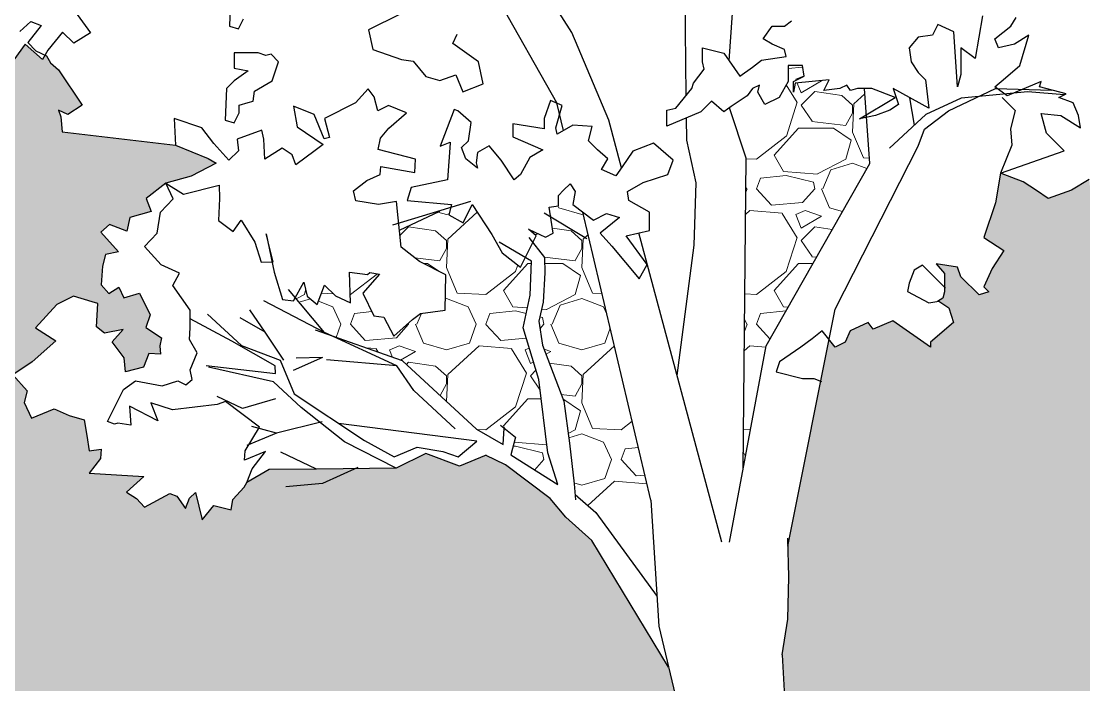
# Model space of a CAD drawing. Header units: millimetres. Extents: x -4829 to 17751, y -2575 to 15731.
# Drawn here: x 7562.3 to 7961.1, y 14983 to 15232.1 of the extents above; entities that cross this region are included whole.
import ezdxf

# ---------------------------------------------------------------- set-up
doc = ezdxf.new("R2010")
doc.units = ezdxf.units.MM
for name, color, linetype, lineweight in [('Alberi_tronco', 7, 'Continuous', 25), ('Albero_foglie', 7, 'Continuous', 25), ('retini', 253, 'Continuous', 13)]:
    doc.layers.add(name, color=color, linetype=linetype, lineweight=lineweight)
doc.layers.add('VERDE_alberi', color=104, linetype='Continuous', plot=False)

msp = doc.modelspace()

# ---------------------------------------------------------------- hatches: boundary and pattern name
at = {"layer": 'retini'}
h = msp.add_hatch(dxfattribs=at)
h.set_pattern_fill('GRAVEL', color=256, scale=2, angle=90)
h.paths.add_polyline_path([(7805.27, 14989.61), (7776.5, 15037.16), (7766.7, 15045.94), (7760.77, 15052.95), (7744.01, 15065.57), (7736.6, 15069.16), (7726.8, 15065.12), (7714.16, 15069.84), (7703.08, 15064.32), (7673.2, 15063.9), (7655.33, 15063.85), (7646.94, 15058.88), (7645.96, 15057.18), (7641.73, 15052.58), (7641.07, 15048.66), (7634.56, 15050.36), (7630.28, 15044.89), (7627.79, 15055.16), (7625.47, 15053.1), (7623.93, 15049.23), (7620.67, 15053.82), (7618.09, 15054.86), (7608.54, 15049.69), (7605.53, 15052.96), (7601.83, 15055.37), (7608.32, 15061.15), (7587.85, 15062.48), (7592.13, 15067.95), (7592.33, 15071.46), (7587.89, 15070.84), (7586.91, 15076.63), (7585.92, 15082.41), (7580.29, 15084.06), (7574.71, 15086.59), (7566.15, 15083.13), (7563.41, 15089.02), (7564.54, 15093.35), (7559.16, 15099.39), (7566.49, 15104.25), (7575.31, 15112.09), (7567.66, 15116.95), (7575.66, 15125.72), (7582, 15128.87), (7588.92, 15126.71), (7591.09, 15126.14), (7590.59, 15117.36), (7593.53, 15114.99), (7600.65, 15116.33), (7596.42, 15111.73), (7600.92, 15105.74), (7601.49, 15100.43), (7608.2, 15102.23), (7610.26, 15107.4), (7614.65, 15107.14), (7614.39, 15110.24), (7615.01, 15113.28), (7609.07, 15117.15), (7610.66, 15121.9), (7606.73, 15130.06), (7600.9, 15128.2), (7598.93, 15132.28), (7595.27, 15129.86), (7592.38, 15133.11), (7592.78, 15140.13), (7593.92, 15144.47), (7598.82, 15145.5), (7592.2, 15152.93), (7595.45, 15155.82), (7601.91, 15153.24), (7603.09, 15158.46), (7611.14, 15160.63), (7609.23, 15165.58), (7616.6, 15171.31), (7626.12, 15173.94), (7635.5, 15178.8), (7632.53, 15180.58), (7620.19, 15185.56), (7577.66, 15190.57), (7577.23, 15196.17), (7576.36, 15198.76), (7579.82, 15197.04), (7585.25, 15200.58), (7576.35, 15213.86), (7573.33, 15216.45), (7571.86, 15219.13), (7571.27, 15219.39), (7570.3, 15217.68), (7563.82, 15223.48), (7557.94, 15215.35), (7555.19, 15216.21), (7553.4, 15219.19), (7558.72, 15222.66), (7553.84, 15230.69), (7542.83, 15234.13), (7546.82, 15235.76), (7554.19, 15236.62), (7543.17, 15246.27), (7552.41, 15249.73), (7561.85, 15251.91), (7563.95, 15247.02), (7569.33, 15252.14), (7567.91, 15254.85), (7572.53, 15256.58), (7573.07, 15257.32), (7573.52, 15262.62), (7571.55, 15270.79), (7573.69, 15273.75), (7576.79, 15278.82), (7574, 15281.96), (7566.55, 15285.66), (7562.83, 15284.4), (7565.06, 15276.6), (7566.25, 15271.24), (7555.27, 15268.48), (7552, 15272.52), (7550.28, 15277.14), (7544.96, 15273.67), (7540.24, 15272.58), (7535.76, 15278.06), (7530.96, 15271.4), (7524.35, 15273.92), (7529.3, 15277.67), (7526.46, 15283.09), (7519.55, 15287.52), (7539.19, 15295.63), (7536.61, 15301.53), (7534.21, 15297.08), (7530.78, 15295.37), (7524.96, 15297.76), (7522.91, 15297.42), (7522.57, 15294.34), (7518.8, 15291.6), (7518.46, 15295.37), (7516.74, 15296.4), (7514.69, 15292.97), (7512.63, 15295.71), (7514.69, 15301.19), (7518.46, 15305.63), (7519.48, 15308.03), (7515.72, 15309.4), (7512.03, 15313.47), (7512.25, 15298.1), (7508.96, 15296.38), (7507.05, 15299.4), (7504.32, 15307.51), (7502.65, 15311.98), (7498.58, 15301.83), (7496.73, 15301.53), (7494.65, 15287.89), (7488.7, 15283.6), (7485.92, 15290.51), (7489.03, 15294.82), (7488.97, 15298.13), (7482.74, 15294.04), (7479.23, 15293.71), (7480.98, 15303.49), (7489.85, 15311.81), (7487.75, 15314.56), (7492.56, 15327.45), (7493.74, 15331.92), (7485.2, 15327.45), (7472.61, 15330.4), (7471.06, 15335.61), (7487.44, 15335.65), (7490, 15337.49), (7489.71, 15342.48), (7384.17, 15342.48), (6319.27, 15342.48), (6319.27, 14742.48), (7811.33, 14742.48), (7813.69, 14882.56), (7814.11, 14941.74), (7814.1, 14952.13)])
h.paths.add_polyline_path([(8319.27, 15342.48), (8130.65, 15342.48), (8130.93, 15341.47), (8137.26, 15340.2), (8140.35, 15334.32), (8139.46, 15326.6), (8134.47, 15331.22), (8132.12, 15326.1), (8129.02, 15323.76), (8127.25, 15324.77), (8124.18, 15326.68), (8102.85, 15325.1), (8100.41, 15318.95), (8108.77, 15321.23), (8112.75, 15323.06), (8114.77, 15310.16), (8117.56, 15310.92), (8124.77, 15309.15), (8135.79, 15309.91), (8134.64, 15305.86), (8132.43, 15303.02), (8129.2, 15298.4), (8121.16, 15297.71), (8118.19, 15297.64), (8114.39, 15295.11), (8109.38, 15291.51), (8102.68, 15294.16), (8097.61, 15293.53), (8094.58, 15296.44), (8070.7, 15283.8), (8068.22, 15281.33), (8074.41, 15273.91), (8073.17, 15269.59), (8085.54, 15271.44), (8087.4, 15270.21), (8085.54, 15265.26), (8083.07, 15265.26), (8082.45, 15261.55), (8089.26, 15255.99), (8091.73, 15255.99), (8097.3, 15254.76), (8091.11, 15249.81), (8104.1, 15244.87), (8107.81, 15243.02), (8094.82, 15234.36), (8090.49, 15236.22), (8089.26, 15238.07), (8081.21, 15234.98), (8081.83, 15231.27), (8091.11, 15228.18), (8085.54, 15212.12), (8081.83, 15217.68), (8078.12, 15217.06), (8083.69, 15206.56), (8080.6, 15199.76), (8070.7, 15199.14), (8065.13, 15194.2), (8062.66, 15188.63), (8057.09, 15182.46), (8053.38, 15183.07), (8045.53, 15179.24), (8038.25, 15185.54), (8025.63, 15183.12), (8020.29, 15178.27), (8008.15, 15186.03), (7997.26, 15182.06), (7990.57, 15180.72), (7995.25, 15176.04), (7992.58, 15173.37), (7985.89, 15176.04), (7985.89, 15171.36), (7977.86, 15174.04), (7975.86, 15170.03), (7973.18, 15166.69), (7967.16, 15172.7), (7970.51, 15164.68), (7968.5, 15161.34), (7963.82, 15165.35), (7963.15, 15172.7), (7956.46, 15168.69), (7947.77, 15165.57), (7943.33, 15168.53), (7938.28, 15171.8), (7929.81, 15175.05), (7927.96, 15163.92), (7923.63, 15150.95), (7931.05, 15146), (7926.72, 15139.21), (7923.63, 15132.41), (7925.48, 15130.55), (7921.77, 15129.32), (7914.97, 15136.12), (7913.73, 15139.82), (7905.69, 15141.06), (7908.78, 15137.35), (7908.78, 15130.55), (7908.16, 15128.08), (7906.51, 15127.09), (7910.38, 15124.52), (7912.23, 15118.97), (7903.6, 15111.58), (7903.6, 15109.73), (7889.42, 15119.59), (7882.02, 15116.51), (7880.17, 15118.97), (7873.39, 15115.89), (7871.54, 15111.58), (7867.84, 15109.73), (7865.53, 15112.61), (7850.06, 15035.09), (7850.44, 15023.58), (7849.96, 15007.63), (7847.92, 14994.26), (7849.32, 14968.88), (7850.14, 14897.1), (7851.67, 14742.48), (8319.27, 14742.48)])
h = msp.add_hatch(dxfattribs=at)
h.set_pattern_fill('GRAVEL', color=256, scale=2)
h.set_pattern_definition([(228.012788, (36.576, 1605.2015), (-406.4, -457.2), [6.83443, -676.60967]), (184.969741, (32.004, 1600.1215), (609.59999976, 50.8000029), [11.7281, -1161.08098]), (132.510447, (20.32, 1599.1055), (508.0000002, -558.7999998), [8.26963, -818.69446]), (267.273689, (0.508, 1586.4055), (50.8000001, 1016), [10.68009, -1057.32875]), (292.833654, (0, 1575.7375), (-254.00000002, 609.6), [10.47267, -1036.79615]), (357.273689, (4.064, 1566.0855), (-1016, 50.8000001), [10.68009, -1057.32875]), (37.69424, (14.732, 1565.5775), (-660.39999997, -508.00000004), [14.12387, -1398.2623]), (72.255328, (25.908, 1574.2135), (355.6000001, 1117.59999997), [13.33439, -1320.10513]), (121.429566, (29.972, 1586.9135), (-406.40000006, 660.39999996), [10.71626, -1060.91091]), (175.236358, (24.384, 1596.0575), (558.8, -50.8000001), [12.23427, -599.47874]), (222.397438, (12.192, 1597.0735), (-609.59999998, -558.80000002), [15.82156, -1566.33545]), (138.814075, (50.8, 1585.8975), (-355.6, 304.8), [5.40009, -534.61132]), (171.469234, (46.736, 1589.4535), (660.4, -101.5999999), [10.27364, -1017.09278]), (225, (36.576, 1590.977), (-7e-15, -50.8), [7.18419, -64.65786]), (203.19859, (33.02, 1597.0735), (254, 101.6), [3.86883, -383.01245]), (291.80141, (29.464, 1595.549), (-50.8, 152.4), [5.47131, -268.09506]), (30.963757, (31.496, 1590.4695), (152.4, 101.6), [8.8864, -287.32596]), (161.56505, (39.116, 1595.041), (101.6, -50.8), [6.42574, -154.21796]), (16.38954, (0, 1595.5495), (508, 152.4), [9.00176, -891.17653]), (70.346176, (8.636, 1598.0895), (-203.2, -558.8), [7.55198, -747.64431]), (293.19859, (39.116, 1605.2015), (-101.6, 254), [7.7376, -379.14367]), (343.61046, (42.164, 1598.0895), (-508, 152.39999996), [9.00176, -891.17653]), (339.443955, (0, 1564.0535), (-254, 101.6), [8.6807, -425.35469]), (294.77514, (8.128, 1561.0055), (-254.0000003, 558.7999999), [7.27344, -720.07187]), (66.80141, (39.624, 1554.4015), (101.6, 254), [7.7376, -379.14367]), (17.354025, (42.672, 1561.5135), (-660.4, -203.20000004), [8.51565, -843.04752]), (69.443955, (14.732, 1554.4015), (-101.6, -254), [4.34035, -429.69504]), (101.30993, (36.576, 1554.401), (-50.8, 203.2), [2.5903, -256.4399]), (165.96376, (36.068, 1556.941), (152.4, -50.8), [10.47267, -198.98109]), (186.009006, (25.908, 1559.4815), (508, 50.80000003), [9.70534, -960.8273]), (303.69007, (31.496, 1585.897), (-50.8, 101.6), [7.32648, -175.83553]), (353.157227, (35.56, 1579.8015), (863.6, -101.59999995), [12.79114, -1266.32018]), (60.945396, (48.26, 1578.2775), (-203.2, -355.6), [5.23016, -517.78785]), (90, (50.8, 1582.85), (-50.8, 50.8), [3.048, -47.752]), (120.256437, (24.892, 1561.0055), (203.2, -355.6), [7.05734, -698.67882]), (48.012787, (21.336, 1567.1015), (406.4, 457.2), [13.66886, -669.77524]), (0, (30.48, 1577.26), (50.8, 50.8), [13.208, -37.592]), (325.304846, (43.688, 1577.2615), (508.0000002, -355.5999997), [8.03219, -795.18633]), (254.054604, (50.292, 1572.6895), (-50.8, -203.2), [7.39658, -362.433]), (207.645975, (48.26, 1565.5775), (-965.20000004, -507.99999993), [12.0429, -1192.24929]), (175.426079, (37.592, 1559.9895), (-660.4, 50.8), [12.74059, -1261.31693])])
h.paths.add_polyline_path([(7756.53, 15097.64), (7750.69, 15117.04), (7753.27, 15129.31), (7753.87, 15141.99), (7751.5, 15143.38), (7749.72, 15139.83), (7742.87, 15145.2), (7738.96, 15152.05), (7731.62, 15163.29), (7728.19, 15156.45), (7722.81, 15159.38), (7723.5, 15162.13), (7719.96, 15161.06), (7704.24, 15153.6), (7704.9, 15147.26), (7711.78, 15141.93), (7721.62, 15136.83), (7721.38, 15123.67), (7712.12, 15122.37), (7709.16, 15120.11), (7702.15, 15113.83), (7698.36, 15120.94), (7694.68, 15121.54), (7690.53, 15130.07), (7696.82, 15137.19), (7693.14, 15137.78), (7692.31, 15137.07), (7685.55, 15137.9), (7685.9, 15126.4), (7680.21, 15129.01), (7676.17, 15133.04), (7673.44, 15125.8), (7669.65, 15128.89), (7668.34, 15134.1), (7665.18, 15128.29), (7676.14, 15115.23), (7678.85, 15113.98), (7705.44, 15104.6), (7733.19, 15078.99), (7743.13, 15073.19), (7743.59, 15079.29), (7747.83, 15075.92), (7746.03, 15069.27), (7763.67, 15058.13), (7759.98, 15070.06)])
h.paths.add_polyline_path([(7880.84, 15178.74), (7879.59, 15196.02), (7876.87, 15195.42), (7879.52, 15197.01), (7878.82, 15206.78), (7876.2, 15206.78), (7873.53, 15206.11), (7872.19, 15208.12), (7869.51, 15206.78), (7863.49, 15206.11), (7865.5, 15210.12), (7852.79, 15208.78), (7852.12, 15205.44), (7852.12, 15209.45), (7856.14, 15211.46), (7855.47, 15215.47), (7850.12, 15215.47), (7850.12, 15209.45), (7846.77, 15203.44), (7841.42, 15200.77), (7838.75, 15205.44), (7839.42, 15208.12), (7836.74, 15206.78), (7834.73, 15204.11), (7828.71, 15200.1), (7828.09, 15199.63), (7834.41, 15180.69), (7833.24, 15063.96), (7841.86, 15110.24)])
h.paths.add_polyline_path([(7773.09, 15160.44), (7769.29, 15163.29), (7770.27, 15168.18), (7768.31, 15171.11), (7765.86, 15168.67), (7763.91, 15166.71), (7763.91, 15162.8), (7760.48, 15162.31), (7761.95, 15152.54), (7759.02, 15151.07), (7752.65, 15154), (7755.59, 15151.56), (7754.32, 15149.02), (7758.72, 15143.45), (7758.83, 15137.58), (7758.17, 15126.57), (7756.59, 15119.52), (7758.01, 15110.55), (7765.97, 15089.46), (7768.03, 15073.74), (7769.79, 15058.49), (7770.18, 15054.53), (7778, 15047.69), (7781.79, 15042.48), (7799.26, 15042.48), (7798.63, 15052.34)])

# ---------------------------------------------------------------- linework, layer by layer
at = {"layer": 'Alberi_tronco'}
for p, q in [((7811.88, 15204.19), (7810.25, 15337.55)), ((7768.92, 15227.8), (7738.86, 15275.61)), ((7763.39, 15201.47), (7729.95, 15260.45)), ((7828.06, 15217.23), (7829.29, 15235.05)), ((7782.83, 15194.94), (7768.92, 15227.8)), ((7880.84, 15178.74), (7878.82, 15206.78)), ((7910.36, 15198.47), (7928, 15206.81)), ((7940.07, 15205.62), (7915.06, 15203.2)), ((7928, 15206.81), (7949.03, 15206.22)), ((7953.73, 15204.42), (7940.07, 15205.62)), ((7834.41, 15180.69), (7828.09, 15199.63)), ((7897.52, 15193.12), (7895.78, 15203.37)), ((7915.06, 15203.2), (7901.77, 15197.03)), ((7812.08, 15187.45), (7811.98, 15195.84)), ((7901.77, 15197.03), (7888.11, 15184.48)), ((7901.32, 15191.55), (7910.36, 15198.47)), ((7787.61, 15177.09), (7782.83, 15194.94)), ((7898.87, 15185.15), (7901.32, 15191.55)), ((7815.57, 15171.39), (7812.08, 15187.45)), ((7867.81, 15124.01), (7898.87, 15185.15)), ((7833.24, 15063.96), (7834.41, 15180.69)), ((7841.86, 15110.24), (7880.84, 15178.74)), ((7814.89, 15148.03), (7815.57, 15171.39)), ((7758.63, 15160.11), (7774.54, 15150.57)), ((7798.63, 15052.34), (7773.09, 15160.44)), ((7825.25, 15036.54), (7794.16, 15152.63)), ((7753.87, 15141.99), (7741.73, 15149.09)), ((7752.85, 15150.88), (7758.72, 15143.45)), ((7808.48, 15099.16), (7814.89, 15148.03)), ((7753.27, 15129.31), (7753.87, 15141.99)), ((7758.72, 15143.45), (7758.83, 15137.58)), ((7758.83, 15137.58), (7758.17, 15126.57)), ((7676.14, 15115.23), (7662.58, 15131.39)), ((7750.69, 15117.04), (7753.27, 15129.31)), ((7676.14, 15115.23), (7653.4, 15127.09)), ((7758.17, 15126.57), (7756.59, 15119.52)), ((7850.06, 15035.09), (7867.81, 15124.01)), ((7641.37, 15112), (7625.76, 15120.39)), ((7632.2, 15122.18), (7645.01, 15110.4)), ((7653.9, 15115.41), (7644.54, 15120.75)), ((7653.9, 15115.41), (7648.07, 15123.7)), ((7705.44, 15104.6), (7672.79, 15116.12)), ((7756.53, 15097.64), (7750.69, 15117.04)), ((7756.59, 15119.52), (7758.01, 15110.55)), ((7657.62, 15102.77), (7641.37, 15112)), ((7660.93, 15104.87), (7653.9, 15115.41)), ((7703.3, 15102.7), (7676.14, 15115.23)), ((7645.01, 15110.4), (7659.55, 15104.87)), ((7758.01, 15110.55), (7765.97, 15089.46)), ((7828.13, 15036.54), (7841.86, 15110.24)), ((7659.55, 15104.87), (7664.74, 15092.21)), ((7703.3, 15102.7), (7676.91, 15104.94)), ((7733.19, 15078.99), (7705.44, 15104.6)), ((7631.77, 15102.89), (7657.8, 15099.87)), ((7657.01, 15096.73), (7632.56, 15102.28)), ((7709.63, 15093.52), (7703.3, 15102.7)), ((7667.38, 15087.11), (7657.01, 15096.73)), ((7759.98, 15070.06), (7756.53, 15097.64)), ((7664.74, 15092.21), (7691.21, 15074.67)), ((7725.19, 15079.09), (7709.63, 15093.52)), ((7765.97, 15089.46), (7768.03, 15073.74)), ((7683.67, 15074.18), (7667.38, 15087.11)), ((7658.11, 15077.51), (7648.93, 15079.94)), ((7675.29, 15081.75), (7658.11, 15077.51)), ((7733.31, 15074.49), (7681.34, 15081.05)), ((7742.17, 15080.41), (7747.83, 15075.92)), ((7658.11, 15077.51), (7647.03, 15072.79)), ((7733.19, 15078.99), (7743.13, 15073.19)), ((7743.13, 15073.19), (7743.59, 15079.29)), ((7747.83, 15075.92), (7746.03, 15069.27)), ((7703.08, 15064.32), (7683.67, 15074.18)), ((7691.21, 15074.67), (7702.33, 15068.61)), ((7702.33, 15068.61), (7710.93, 15072.17)), ((7710.93, 15072.17), (7720.51, 15070.57)), ((7726.28, 15068.54), (7733.31, 15074.49)), ((7768.03, 15073.74), (7769.79, 15058.49)), ((7673.2, 15063.9), (7659.79, 15070.32)), ((7714.16, 15069.84), (7703.08, 15064.32)), ((7726.8, 15065.12), (7714.16, 15069.84)), ((7720.51, 15070.57), (7726.28, 15068.54)), ((7736.75, 15069.23), (7726.8, 15065.12)), ((7744.01, 15065.57), (7736.51, 15069.21)), ((7746.03, 15069.27), (7763.67, 15058.13)), ((7763.67, 15058.13), (7759.98, 15070.06)), ((7703.08, 15064.32), (7673.2, 15063.9)), ((7688.6, 15064.62), (7675.37, 15058.53)), ((7760.77, 15052.95), (7744.01, 15065.57)), ((7673.2, 15063.9), (7655.33, 15063.85)), ((7675.37, 15058.53), (7661.61, 15057.27)), ((7769.79, 15058.49), (7770.39, 15052.38)), ((7766.7, 15045.94), (7760.77, 15052.95)), ((7770.24, 15054.47), (7778, 15047.69)), ((7798.63, 15052.34), (7801.66, 15004.95)), ((7776.5, 15037.16), (7766.7, 15045.94)), ((7778, 15047.69), (7800.95, 15016.11)), ((7805.27, 14989.61), (7776.5, 15037.16)), ((7850.44, 15023.58), (7849.96, 15038.07)), ((7849.96, 15007.63), (7850.44, 15023.58)), ((7801.66, 15004.95), (7814.1, 14952.13)), ((7847.92, 14994.26), (7849.96, 15007.63)), ((7847.92, 14994.26), (7849.32, 14968.88))]:
    msp.add_line(p, q, dxfattribs=at)
at = {"layer": 'Albero_foglie'}
for p, q in [((7640.96, 15242.11), (7640.48, 15230.18)), ((7582.38, 15235.96), (7588.27, 15227.77)), ((7561.76, 15228.27), (7565.98, 15231.99)), ((7565.98, 15231.99), (7569.78, 15230.52)), ((7643.82, 15229.22), (7645.73, 15233.04)), ((7704.48, 15234.74), (7692.6, 15228.8)), ((7848.78, 15230.17), (7851.45, 15232.17)), ((7923.02, 15234.17), (7920.34, 15218.14)), ((7933.72, 15230.17), (7935.73, 15233.51)), ((7569.78, 15230.52), (7564.87, 15224.13)), ((7577.78, 15228.03), (7572.34, 15221.27)), ((7582.05, 15223.82), (7577.78, 15228.03)), ((7588.27, 15227.77), (7582.05, 15223.82)), ((7640.48, 15230.18), (7643.82, 15229.22)), ((7692.6, 15228.8), (7694.34, 15221.49)), ((7840.75, 15225.49), (7844.1, 15230.17)), ((7844.1, 15230.17), (7848.78, 15230.17)), ((7906.3, 15230.83), (7904.29, 15226.82)), ((7912.32, 15228.16), (7906.3, 15230.83)), ((7913.66, 15207.45), (7912.32, 15228.16)), ((7927.7, 15225.49), (7933.72, 15230.17)), ((7563.82, 15223.48), (7557.94, 15215.35)), ((7570.3, 15217.68), (7563.82, 15223.48)), ((7564.87, 15224.13), (7567.8, 15220.94)), ((7724.33, 15223.69), (7725.87, 15227.27)), ((7733.89, 15216.83), (7724.33, 15223.69)), ((7844.1, 15223.48), (7840.75, 15225.49)), ((7848.78, 15221.48), (7844.1, 15223.48)), ((7898.94, 15226.16), (7895.6, 15222.15)), ((7904.29, 15226.82), (7898.94, 15226.16)), ((7929.04, 15222.15), (7927.7, 15225.49)), ((7935.06, 15223.48), (7929.04, 15222.15)), ((7940.41, 15226.82), (7935.06, 15223.48)), ((7937.06, 15215.47), (7940.41, 15226.82)), ((7567.8, 15220.94), (7571.86, 15219.13)), ((7572.34, 15221.27), (7570.3, 15217.68)), ((7651.29, 15220.19), (7642.22, 15220.19)), ((7642.22, 15220.19), (7642.22, 15214.46)), ((7654.16, 15219.23), (7651.29, 15220.19)), ((7656.07, 15219.71), (7654.16, 15219.23)), ((7658.93, 15216.85), (7656.07, 15219.71)), ((7694.34, 15221.49), (7705.03, 15217.75)), ((7818.01, 15216.8), (7818.01, 15222.15)), ((7818.01, 15222.15), (7826.04, 15220.14)), ((7826.04, 15220.14), (7832.06, 15211.46)), ((7849.45, 15218.81), (7848.78, 15221.48)), ((7895.6, 15222.15), (7896.27, 15216.8)), ((7920.34, 15218.14), (7914.99, 15222.15)), ((7914.99, 15222.15), (7914.99, 15212.12)), ((7571.86, 15219.13), (7573.33, 15216.45)), ((7573.33, 15216.45), (7576.35, 15213.86)), ((7656.55, 15209.69), (7658.93, 15216.85)), ((7705.03, 15217.75), (7709.43, 15217.13)), ((7709.43, 15217.13), (7714.13, 15211.3)), ((7735.68, 15208.64), (7733.89, 15216.83)), ((7818.68, 15214.13), (7818.01, 15216.8)), ((7836.74, 15214.8), (7840.08, 15217.47)), ((7840.08, 15217.47), (7849.45, 15218.81)), ((7855.47, 15215.47), (7850.12, 15215.47)), ((7850.12, 15215.47), (7850.12, 15209.45)), ((7856.14, 15211.46), (7855.47, 15215.47)), ((7896.27, 15216.8), (7898.94, 15212.79)), ((7931.71, 15210.79), (7937.06, 15215.47)), ((7576.35, 15213.86), (7585.25, 15200.58)), ((7642.22, 15214.46), (7647.47, 15213.51)), ((7647.47, 15213.51), (7642.22, 15209.69)), ((7719.45, 15209.87), (7725.44, 15211.97)), ((7725.44, 15211.97), (7728, 15205.57)), ((7814.67, 15208.78), (7818.68, 15214.13)), ((7832.06, 15211.46), (7836.74, 15214.8)), ((7898.94, 15212.79), (7901.62, 15210.12)), ((7914.99, 15212.12), (7913.66, 15207.45)), ((7642.22, 15209.69), (7639.35, 15206.83)), ((7649.86, 15205.87), (7656.55, 15209.69)), ((7714.13, 15211.3), (7719.45, 15209.87)), ((7728, 15205.57), (7735.68, 15208.64)), ((7814, 15206.78), (7814.67, 15208.78)), ((7839.42, 15208.12), (7836.74, 15206.78)), ((7838.75, 15205.44), (7839.42, 15208.12)), ((7850.12, 15209.45), (7846.77, 15203.44)), ((7852.12, 15209.45), (7856.14, 15211.46)), ((7852.12, 15205.44), (7852.12, 15209.45)), ((7852.79, 15208.78), (7852.12, 15205.44)), ((7865.5, 15210.12), (7852.79, 15208.78)), ((7863.49, 15206.11), (7865.5, 15210.12)), ((7872.19, 15208.12), (7869.51, 15206.78)), ((7873.53, 15206.11), (7872.19, 15208.12)), ((7901.62, 15210.12), (7902.95, 15199.43)), ((7927.7, 15207.45), (7931.71, 15210.79)), ((7945.09, 15209.45), (7932.38, 15204.11)), ((7944.42, 15207.45), (7945.09, 15209.45)), ((7639.35, 15206.83), (7638.88, 15194.9)), ((7649.38, 15202.06), (7649.86, 15205.87)), ((7692.58, 15206.66), (7687.83, 15201.44)), ((7694.84, 15203.7), (7692.58, 15206.66)), ((7696.14, 15198.48), (7694.84, 15203.7)), ((7807.98, 15199.43), (7814, 15206.78)), ((7834.73, 15204.11), (7828.71, 15200.1)), ((7836.74, 15206.78), (7834.73, 15204.11)), ((7841.42, 15200.77), (7838.75, 15205.44)), ((7869.51, 15206.78), (7863.49, 15206.11)), ((7876.2, 15206.78), (7873.53, 15206.11)), ((7881.55, 15206.78), (7876.2, 15206.78)), ((7890.25, 15203.44), (7881.55, 15206.78)), ((7902.95, 15199.43), (7889.58, 15206.78)), ((7889.58, 15206.78), (7891.58, 15200.77)), ((7932.38, 15204.11), (7927.7, 15207.45)), ((7954.45, 15204.77), (7944.42, 15207.45)), ((7951.78, 15203.44), (7954.45, 15204.77)), ((7585.25, 15200.58), (7579.82, 15197.04)), ((7644.13, 15200.62), (7647.47, 15201.58)), ((7644.13, 15197.76), (7644.13, 15200.62)), ((7647.47, 15201.58), (7649.38, 15202.06)), ((7672.29, 15197.06), (7664.46, 15200.14)), ((7664.46, 15200.14), (7665.88, 15192.43)), ((7687.83, 15201.44), (7676.2, 15195.52)), ((7700.17, 15200.5), (7696.14, 15198.48)), ((7706.94, 15197.65), (7700.17, 15200.5)), ((7760.97, 15202.39), (7758.53, 15195.55)), ((7765.38, 15200.44), (7760.97, 15202.39)), ((7762.93, 15192.13), (7765.38, 15200.44)), ((7821.36, 15202.1), (7817.34, 15198.09)), ((7826.04, 15198.09), (7821.36, 15202.1)), ((7828.71, 15200.1), (7826.04, 15198.09)), ((7846.77, 15203.44), (7841.42, 15200.77)), ((7876.87, 15195.42), (7890.25, 15203.44)), ((7891.58, 15200.77), (7888.24, 15198.76)), ((7930.43, 15203.47), (7935.38, 15198.53)), ((7957.13, 15201.43), (7951.78, 15203.44)), ((7959.14, 15196.76), (7957.13, 15201.43)), ((7579.82, 15197.04), (7576.36, 15198.76)), ((7576.36, 15198.76), (7577.23, 15196.17)), ((7577.23, 15196.17), (7577.66, 15190.57)), ((7642.22, 15193.95), (7644.13, 15197.76)), ((7676.08, 15187.93), (7672.29, 15197.06)), ((7700.29, 15191.96), (7706.94, 15197.65)), ((7724.77, 15198.97), (7719.61, 15185.18)), ((7726.23, 15198.48), (7724.77, 15198.97)), ((7731.13, 15194.08), (7726.23, 15198.48)), ((7758.53, 15195.55), (7758.53, 15191.64)), ((7804.64, 15198.76), (7807.98, 15199.43)), ((7804.64, 15192.75), (7804.64, 15198.76)), ((7817.34, 15198.09), (7804.64, 15192.75)), ((7882.89, 15196.76), (7876.87, 15195.42)), ((7888.24, 15198.76), (7882.89, 15196.76)), ((7935.38, 15198.53), (7933.52, 15191.73)), ((7947.1, 15190.07), (7945.09, 15197.42)), ((7945.09, 15197.42), (7952.45, 15196.76)), ((7952.45, 15196.76), (7959.8, 15192.08)), ((7959.8, 15192.08), (7959.14, 15196.76)), ((7619.72, 15195.52), (7620.19, 15185.56)), ((7630.16, 15192.08), (7619.72, 15195.52)), ((7634.67, 15186.15), (7630.16, 15192.08)), ((7638.88, 15194.9), (7642.22, 15193.95)), ((7665.88, 15192.43), (7675.6, 15185.79)), ((7676.2, 15195.52), (7677.98, 15188.4)), ((7697.2, 15188.17), (7700.29, 15191.96)), ((7730.15, 15187.24), (7731.13, 15194.08)), ((7758.53, 15191.64), (7746.78, 15193.6)), ((7746.78, 15193.6), (7746.78, 15188.71)), ((7763.42, 15189.69), (7762.93, 15192.13)), ((7769.29, 15193.11), (7763.42, 15189.69)), ((7776.63, 15192.62), (7769.29, 15193.11)), ((7775.16, 15187.24), (7776.63, 15192.62)), ((7933.52, 15191.73), (7934.14, 15185.55)), ((7577.66, 15190.57), (7620.19, 15185.56)), ((7652.59, 15191.13), (7643.33, 15187.81)), ((7643.33, 15187.81), (7643.92, 15183.42)), ((7653.42, 15187.81), (7652.59, 15191.13)), ((7653.77, 15180.34), (7653.42, 15187.81)), ((7677.98, 15188.4), (7676.08, 15187.93)), ((7696.25, 15183.9), (7697.2, 15188.17)), ((7746.78, 15188.71), (7758.04, 15183.82)), ((7953.78, 15183.39), (7947.1, 15190.07)), ((7620.19, 15185.56), (7632.53, 15180.58)), ((7640.24, 15179.99), (7634.67, 15186.15)), ((7660.3, 15184.49), (7653.77, 15180.34)), ((7663.97, 15181.88), (7660.3, 15184.49)), ((7675.6, 15185.79), (7672.64, 15183.54)), ((7710.25, 15180.34), (7696.25, 15183.9)), ((7719.61, 15185.18), (7723.33, 15186.68)), ((7723.3, 15186.26), (7722.32, 15172.58)), ((7723.33, 15186.68), (7723.3, 15186.26)), ((7727.6, 15184.7), (7730.15, 15187.24)), ((7729.17, 15180.4), (7727.6, 15184.7)), ((7737.98, 15185.29), (7733.57, 15182.84)), ((7742.38, 15179.91), (7737.98, 15185.29)), ((7758.04, 15183.82), (7753.14, 15180.89)), ((7778.59, 15183.82), (7775.16, 15187.24)), ((7782.5, 15180.4), (7778.59, 15183.82)), ((7799.62, 15186.26), (7791.8, 15183.33)), ((7806.96, 15179.91), (7799.62, 15186.26)), ((7934.14, 15185.55), (7929.81, 15175.05)), ((7632.53, 15180.58), (7635.5, 15178.8)), ((7643.92, 15183.42), (7640.24, 15179.99)), ((7665.4, 15178.21), (7663.97, 15181.88)), ((7672.64, 15183.54), (7665.4, 15178.21)), ((7710.01, 15175.24), (7710.25, 15180.34)), ((7733.57, 15176.98), (7729.17, 15180.4)), ((7733.57, 15182.84), (7733.08, 15178.93)), ((7747.27, 15172.58), (7742.38, 15179.91)), ((7753.14, 15180.89), (7749.72, 15174.53)), ((7780.05, 15176.49), (7782.5, 15180.4)), ((7791.8, 15183.33), (7787.88, 15177.47)), ((7805.01, 15174.53), (7806.96, 15179.91)), ((7929.81, 15175.05), (7953.78, 15183.39)), ((7635.5, 15178.8), (7626.12, 15173.94)), ((7697.08, 15174.53), (7697.32, 15177.61)), ((7697.32, 15177.61), (7710.01, 15175.24)), ((7733.08, 15178.93), (7733.57, 15176.98)), ((7785.44, 15174.04), (7780.05, 15176.49)), ((7787.88, 15177.47), (7785.44, 15174.04)), ((7626.12, 15173.94), (7616.6, 15171.31)), ((7686.99, 15168.48), (7692.09, 15172.28)), ((7692.09, 15172.28), (7697.08, 15174.53)), ((7722.32, 15172.58), (7708.62, 15169.64)), ((7749.72, 15174.53), (7747.27, 15172.58)), ((7789.84, 15168.18), (7795.71, 15171.6)), ((7795.71, 15171.6), (7805.01, 15174.53)), ((7929.81, 15175.05), (7927.96, 15163.92)), ((7938.28, 15171.8), (7929.81, 15175.05)), ((7943.33, 15168.53), (7938.28, 15171.8)), ((7963.15, 15172.7), (7956.46, 15168.69)), ((7616.6, 15171.31), (7609.23, 15165.58)), ((7616.6, 15171.31), (7623.27, 15167.18)), ((7619.35, 15165.43), (7616.6, 15171.31)), ((7623.27, 15167.18), (7636.56, 15170.5)), ((7636.56, 15170.5), (7636.79, 15165.52)), ((7687.94, 15164.69), (7686.99, 15168.48)), ((7708.62, 15169.64), (7707.15, 15164.76)), ((7763.91, 15166.71), (7765.86, 15168.67)), ((7765.86, 15168.67), (7768.31, 15171.11)), ((7768.31, 15171.11), (7770.27, 15168.18)), ((7770.27, 15168.18), (7769.29, 15163.29)), ((7790.33, 15164.76), (7789.84, 15168.18)), ((7947.77, 15165.57), (7943.33, 15168.53)), ((7956.46, 15168.69), (7947.77, 15165.57)), ((7609.23, 15165.58), (7611.14, 15160.63)), ((7614.65, 15160.42), (7619.35, 15165.43)), ((7636.79, 15165.52), (7636.32, 15157.34)), ((7696.36, 15163.27), (7687.94, 15164.69)), ((7703.12, 15164.45), (7696.36, 15163.27)), ((7730.96, 15164.39), (7701.62, 15155.53)), ((7704.9, 15147.26), (7703.12, 15164.45)), ((7707.15, 15164.76), (7723.79, 15163.29)), ((7763.91, 15162.8), (7763.91, 15166.71)), ((7798.16, 15160.36), (7790.33, 15164.76)), ((7927.96, 15163.92), (7923.63, 15150.95)), ((7611.14, 15160.63), (7603.09, 15158.46)), ((7613.32, 15152.57), (7614.65, 15160.42)), ((7723.79, 15163.29), (7722.81, 15159.38)), ((7728.19, 15156.45), (7731.62, 15163.29)), ((7731.62, 15163.29), (7738.96, 15152.05)), ((7760.48, 15162.31), (7763.91, 15162.8)), ((7761.95, 15152.54), (7760.48, 15162.31)), ((7769.29, 15163.29), (7777.12, 15157.42)), ((7777.12, 15157.42), (7782.01, 15159.87)), ((7782.01, 15159.87), (7786.9, 15158.4)), ((7798.16, 15153.51), (7798.16, 15160.36)), ((7595.45, 15155.82), (7592.2, 15152.93)), ((7601.91, 15153.24), (7595.45, 15155.82)), ((7603.09, 15158.46), (7601.91, 15153.24)), ((7636.32, 15157.34), (7641.89, 15153.19)), ((7641.89, 15153.19), (7644.86, 15157.46)), ((7644.86, 15157.46), (7649.96, 15149.16)), ((7722.81, 15159.38), (7728.19, 15156.45)), ((7786.9, 15158.4), (7779.56, 15152.54)), ((7592.2, 15152.93), (7598.82, 15145.5)), ((7608.62, 15147.56), (7613.32, 15152.57)), ((7656.84, 15141.81), (7654.23, 15152.24)), ((7654.23, 15152.24), (7657.31, 15137.9)), ((7738.96, 15152.05), (7742.87, 15145.2)), ((7755.59, 15151.56), (7752.65, 15154)), ((7752.65, 15154), (7759.02, 15151.07)), ((7759.02, 15151.07), (7761.95, 15152.54)), ((7779.56, 15152.54), (7783.97, 15147.65)), ((7789.35, 15151.56), (7798.16, 15153.51)), ((7649.96, 15149.16), (7652.33, 15141.69)), ((7749.72, 15139.83), (7755.59, 15151.56)), ((7797.18, 15140.81), (7789.35, 15151.56)), ((7923.63, 15150.95), (7931.05, 15146)), ((7593.92, 15144.47), (7592.78, 15140.13)), ((7598.82, 15145.5), (7593.92, 15144.47)), ((7614.83, 15140.59), (7608.62, 15147.56)), ((7711.78, 15141.93), (7704.9, 15147.26)), ((7742.87, 15145.2), (7749.72, 15139.83)), ((7783.97, 15147.65), (7794.24, 15135.43)), ((7931.05, 15146), (7926.72, 15139.21)), ((7592.78, 15140.13), (7592.38, 15133.11)), ((7621.7, 15137.55), (7614.83, 15140.59)), ((7652.33, 15141.69), (7656.84, 15141.81)), ((7721.62, 15136.83), (7711.78, 15141.93)), ((7794.24, 15135.43), (7797.18, 15140.81)), ((7900.52, 15140.53), (7897.43, 15138.68)), ((7904.22, 15136.84), (7900.52, 15140.53)), ((7913.73, 15139.82), (7905.69, 15141.06)), ((7905.69, 15141.06), (7908.78, 15137.35)), ((7914.97, 15136.12), (7913.73, 15139.82)), ((7619.22, 15132.85), (7621.7, 15137.55)), ((7657.31, 15137.9), (7660.39, 15127.58)), ((7685.9, 15126.4), (7685.55, 15137.9)), ((7685.55, 15137.9), (7692.31, 15137.07)), ((7696.82, 15137.19), (7690.53, 15130.07)), ((7692.31, 15137.07), (7693.14, 15137.78)), ((7693.14, 15137.78), (7696.82, 15137.19)), ((7721.38, 15123.67), (7721.62, 15136.83)), ((7897.43, 15138.68), (7895.58, 15133.76)), ((7909.15, 15131.91), (7904.22, 15136.84)), ((7908.78, 15137.35), (7908.78, 15130.55)), ((7921.77, 15129.32), (7914.97, 15136.12)), ((7926.72, 15139.21), (7923.63, 15132.41)), ((7592.38, 15133.11), (7595.27, 15129.86)), ((7595.27, 15129.86), (7598.93, 15132.28)), ((7598.93, 15132.28), (7600.9, 15128.2)), ((7625.73, 15123.66), (7619.22, 15132.85)), ((7664.54, 15127.11), (7668.34, 15134.1)), ((7668.34, 15134.1), (7669.65, 15128.89)), ((7673.44, 15125.8), (7676.17, 15133.04)), ((7676.17, 15133.04), (7680.21, 15129.01)), ((7895.58, 15133.76), (7894.97, 15130.68)), ((7923.63, 15132.41), (7925.48, 15130.55)), ((7582, 15128.87), (7575.66, 15125.72)), ((7588.92, 15126.71), (7582, 15128.87)), ((7600.9, 15128.2), (7606.73, 15130.06)), ((7606.73, 15130.06), (7610.66, 15121.9)), ((7669.65, 15128.89), (7673.44, 15125.8)), ((7680.21, 15129.01), (7685.9, 15126.4)), ((7690.53, 15130.07), (7694.68, 15121.54)), ((7894.97, 15130.68), (7902.98, 15126.36)), ((7908.16, 15128.08), (7906.19, 15126.9)), ((7908.78, 15130.55), (7908.16, 15128.08)), ((7925.48, 15130.55), (7921.77, 15129.32)), ((7575.66, 15125.72), (7567.66, 15116.95)), ((7591.09, 15126.14), (7588.92, 15126.71)), ((7590.59, 15117.36), (7591.09, 15126.14)), ((7660.39, 15127.58), (7664.54, 15127.11)), ((7902.98, 15126.36), (7906.68, 15126.98)), ((7906.68, 15126.98), (7910.38, 15124.52)), ((7910.38, 15124.52), (7912.23, 15118.97)), ((7610.66, 15121.9), (7609.07, 15117.15)), ((7625.79, 15117.05), (7625.73, 15123.66)), ((7694.68, 15121.54), (7698.36, 15120.94)), ((7698.36, 15120.94), (7702.15, 15113.83)), ((7702.15, 15113.83), (7709.16, 15120.11)), ((7709.16, 15120.11), (7712.12, 15122.37)), ((7712.12, 15122.37), (7721.38, 15123.67)), ((7567.66, 15116.95), (7575.31, 15112.09)), ((7593.53, 15114.99), (7590.59, 15117.36)), ((7600.65, 15116.33), (7593.53, 15114.99)), ((7596.42, 15111.73), (7600.65, 15116.33)), ((7609.07, 15117.15), (7615.01, 15113.28)), ((7625.54, 15112.66), (7625.79, 15117.05)), ((7862.9, 15115.89), (7859.21, 15112.81)), ((7867.84, 15109.73), (7862.9, 15115.89)), ((7873.39, 15115.89), (7871.54, 15111.58)), ((7880.17, 15118.97), (7873.39, 15115.89)), ((7882.02, 15116.51), (7880.17, 15118.97)), ((7889.42, 15119.59), (7882.02, 15116.51)), ((7903.6, 15109.73), (7889.42, 15119.59)), ((7912.23, 15118.97), (7903.6, 15111.58)), ((7575.31, 15112.09), (7566.49, 15104.25)), ((7615.01, 15113.28), (7614.39, 15110.24)), ((7628.33, 15107.65), (7625.54, 15112.66)), ((7859.21, 15112.81), (7854.89, 15109.73)), ((7600.92, 15105.74), (7596.42, 15111.73)), ((7614.39, 15110.24), (7614.65, 15107.14)), ((7854.89, 15109.73), (7846.87, 15104.19)), ((7871.54, 15111.58), (7867.84, 15109.73)), ((7903.6, 15111.58), (7903.6, 15109.73)), ((7566.49, 15104.25), (7559.16, 15099.39)), ((7601.49, 15100.43), (7600.92, 15105.74)), ((7610.26, 15107.4), (7608.2, 15102.23)), ((7614.65, 15107.14), (7610.26, 15107.4)), ((7625.76, 15101.2), (7628.33, 15107.65)), ((7675.44, 15105.81), (7664.34, 15100.99)), ((7675.44, 15105.81), (7665.55, 15105.58)), ((7846.87, 15104.19), (7845.64, 15100.49)), ((7608.2, 15102.23), (7601.49, 15100.43)), ((7626.43, 15097.64), (7625.76, 15101.2)), ((7845.64, 15100.49), (7855.51, 15098.03)), ((7559.16, 15099.39), (7564.54, 15093.35)), ((7600.67, 15093.87), (7605.27, 15097.12)), ((7605.27, 15097.12), (7615.28, 15095.21)), ((7615.28, 15095.21), (7621.11, 15097.07)), ((7621.11, 15097.07), (7624.11, 15095.57)), ((7624.11, 15095.57), (7626.43, 15097.64)), ((7855.51, 15098.03), (7859.82, 15098.03)), ((7859.82, 15098.03), (7862.6, 15096.8)), ((7862.6, 15096.8), (7862.6, 15096.8)), ((7564.54, 15093.35), (7563.41, 15089.02)), ((7594.7, 15081.89), (7600.67, 15093.87)), ((7563.41, 15089.02), (7566.15, 15083.13)), ((7610.95, 15088.86), (7613.64, 15082.1)), ((7619.16, 15086.18), (7610.95, 15088.86)), ((7635.87, 15088.16), (7619.16, 15086.18)), ((7639.01, 15089.29), (7635.87, 15088.16)), ((7651.81, 15079.67), (7639.01, 15089.29)), ((7657.74, 15090.38), (7645.34, 15086.72)), ((7566.15, 15083.13), (7574.71, 15086.59)), ((7574.71, 15086.59), (7580.29, 15084.06)), ((7580.29, 15084.06), (7585.92, 15082.41)), ((7602.95, 15087.57), (7603.42, 15080.5)), ((7613.64, 15082.1), (7602.95, 15087.57)), ((7585.92, 15082.41), (7586.91, 15076.63)), ((7597.28, 15080.86), (7594.7, 15081.89)), ((7598.62, 15081.22), (7597.28, 15080.86)), ((7603.42, 15080.5), (7598.62, 15081.22)), ((7586.91, 15076.63), (7587.89, 15070.84)), ((7646.31, 15070.81), (7651.81, 15079.67)), ((7592.13, 15067.95), (7587.85, 15062.48)), ((7587.89, 15070.84), (7592.33, 15071.46)), ((7592.33, 15071.46), (7592.13, 15067.95)), ((7646.11, 15067.3), (7646.31, 15070.81)), ((7654.06, 15070.53), (7646.11, 15067.3)), ((7649, 15064.05), (7654.06, 15070.53)), ((7646.94, 15058.88), (7649, 15064.05)), ((7587.85, 15062.48), (7608.32, 15061.15)), ((7608.32, 15061.15), (7601.83, 15055.37)), ((7655.33, 15063.85), (7646.94, 15058.88)), ((7641.73, 15052.58), (7645.96, 15057.18)), ((7645.96, 15057.18), (7646.94, 15058.88)), ((7601.83, 15055.37), (7605.53, 15052.96)), ((7605.53, 15052.96), (7608.54, 15049.69)), ((7608.54, 15049.69), (7618.09, 15054.86)), ((7618.09, 15054.86), (7620.67, 15053.82)), ((7620.67, 15053.82), (7623.93, 15049.23)), ((7623.93, 15049.23), (7625.47, 15053.1)), ((7625.47, 15053.1), (7627.79, 15055.16)), ((7627.79, 15055.16), (7630.28, 15044.89)), ((7641.07, 15048.66), (7641.73, 15052.58)), ((7630.28, 15044.89), (7634.56, 15050.36)), ((7634.56, 15050.36), (7641.07, 15048.66))]:
    msp.add_line(p, q, dxfattribs=at)
at = {"layer": 'VERDE_alberi'}
for p, q in [((7895.61, 15222.01), (7895.64, 15222.2)), ((7765.84, 15191.1), (7763.39, 15201.47)), ((7704.24, 15153.6), (7719.38, 15160.79)), ((7645.34, 15086.72), (7635.85, 15091.18))]:
    msp.add_line(p, q, dxfattribs=at)
at = {"layer": 'VERDE_alberi', "color": 0}
msp.add_line((7657.8, 15099.87), (7657.62, 15102.77), dxfattribs=at)

doc.saveas('drawing.dxf')
